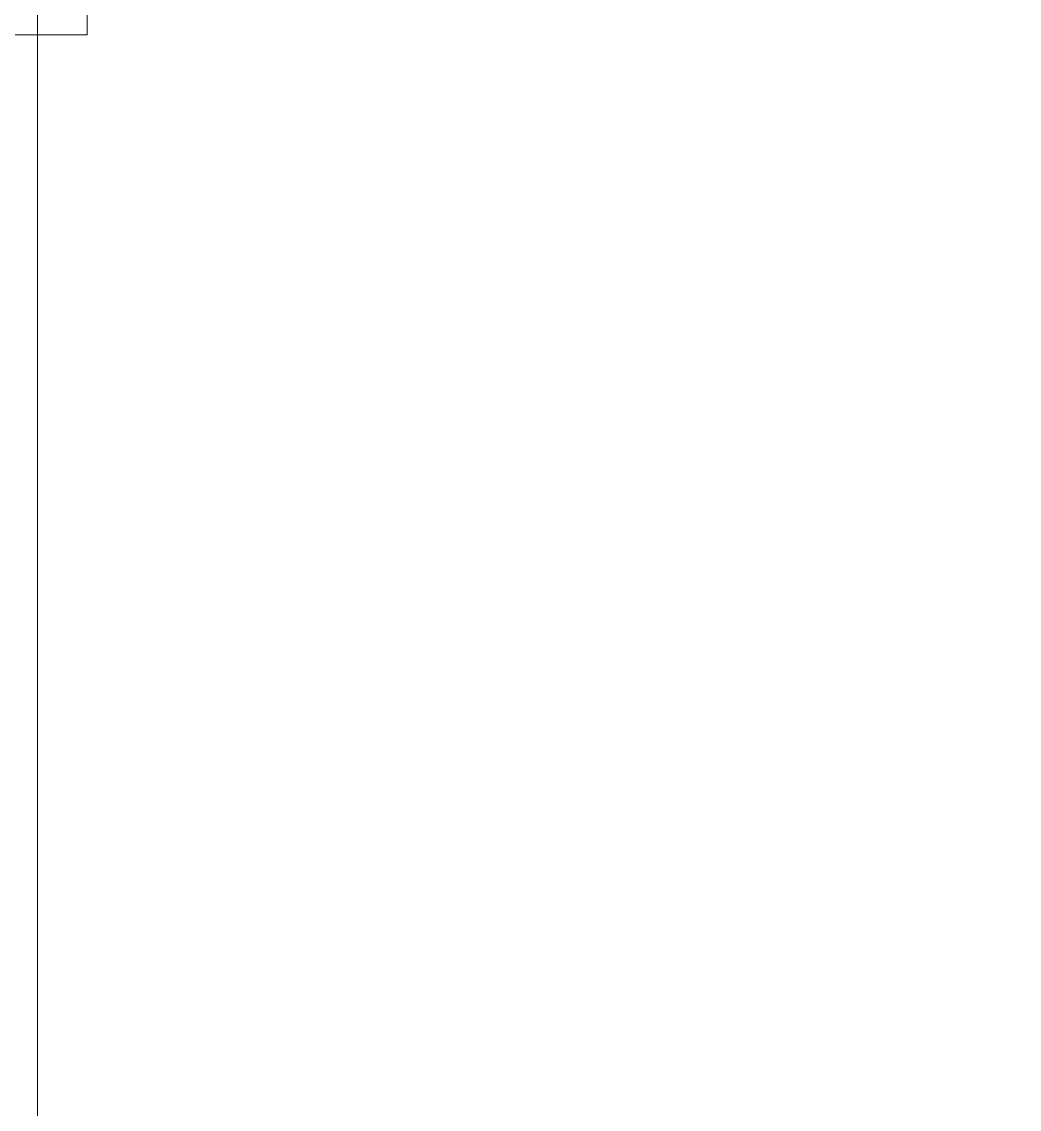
# Model space of a CAD drawing. Extents: x -2749 to 23780, y -1311 to 8245.
# Drawn here: x 7128.87 to 7168.96, y 1406.82 to 1450.53 of the extents above; entities that cross this region are included whole.
import ezdxf

# ---------------------------------------------------------------- set-up
doc = ezdxf.new("R2010")
doc.units = 0
doc.header["$MEASUREMENT"] = 0
doc.linetypes.add('DOT2', pattern=[0.125, 0, -0.125])
doc.linetypes.add('HIDDEN', pattern=[0.375, 0.25, -0.125])
for name, color, linetype, lineweight in [('06D', 9, 'Continuous', 9), ('20', 9, 'DOT2', 9), ('35', 9, 'Continuous', 9), ('40', 9, 'Continuous', 9), ('40B', 9, 'Continuous', 9)]:
    doc.layers.add(name, color=color, linetype=linetype, lineweight=lineweight)

# ---------------------------------------------------------------- blocks, each defined once
blk = doc.blocks.new('1.KAT PLANI')
at = {"layer": '06D'}
blk.add_lwpolyline([(7127.5, 1575), (7131.5, 1575), (7131.5, 1450), (7127.5, 1450)], dxfattribs=at)
at = {"layer": '40'}
blk.add_lwpolyline([(7024.089, 821.213, -0.130719), (9996.866, 1970.741, -0.130719)], format="xyb", dxfattribs=at)
at = {"layer": '40B'}
blk.add_lwpolyline([(7107.5, 770.105, -0.130102), (10006.371, 1883.895), (9994.676, 1990.755, -0.029312), (10727.442, 2027.573), (10727.5, 916.432, 0.271408), (9762.5, 325), (7107.5, 325)], format="xyb", close=True, dxfattribs=at)

msp = doc.modelspace()

# ---------------------------------------------------------------- linework, layer by layer
at = {"layer": '20', "linetype": 'HIDDEN'}
msp.add_lwpolyline([(7129.5, 979.758, -0.152644), (10705.5, 2076.188, -0.10573)], format="xyb", dxfattribs=at)
at = {"layer": '35'}
msp.add_lwpolyline([(7497.5, 1835), (7497.5, 1182.711), (7497.581, 1182.573, 0.017498), (7129.5, 947.482), (7129.5, 1835)], format="xyb", close=True, dxfattribs=at)

# ---------------------------------------------------------------- block references
at = {"layer": '06D'}
msp.add_blockref('1.KAT PLANI', (0, 0), dxfattribs=at)

doc.saveas('drawing.dxf')
